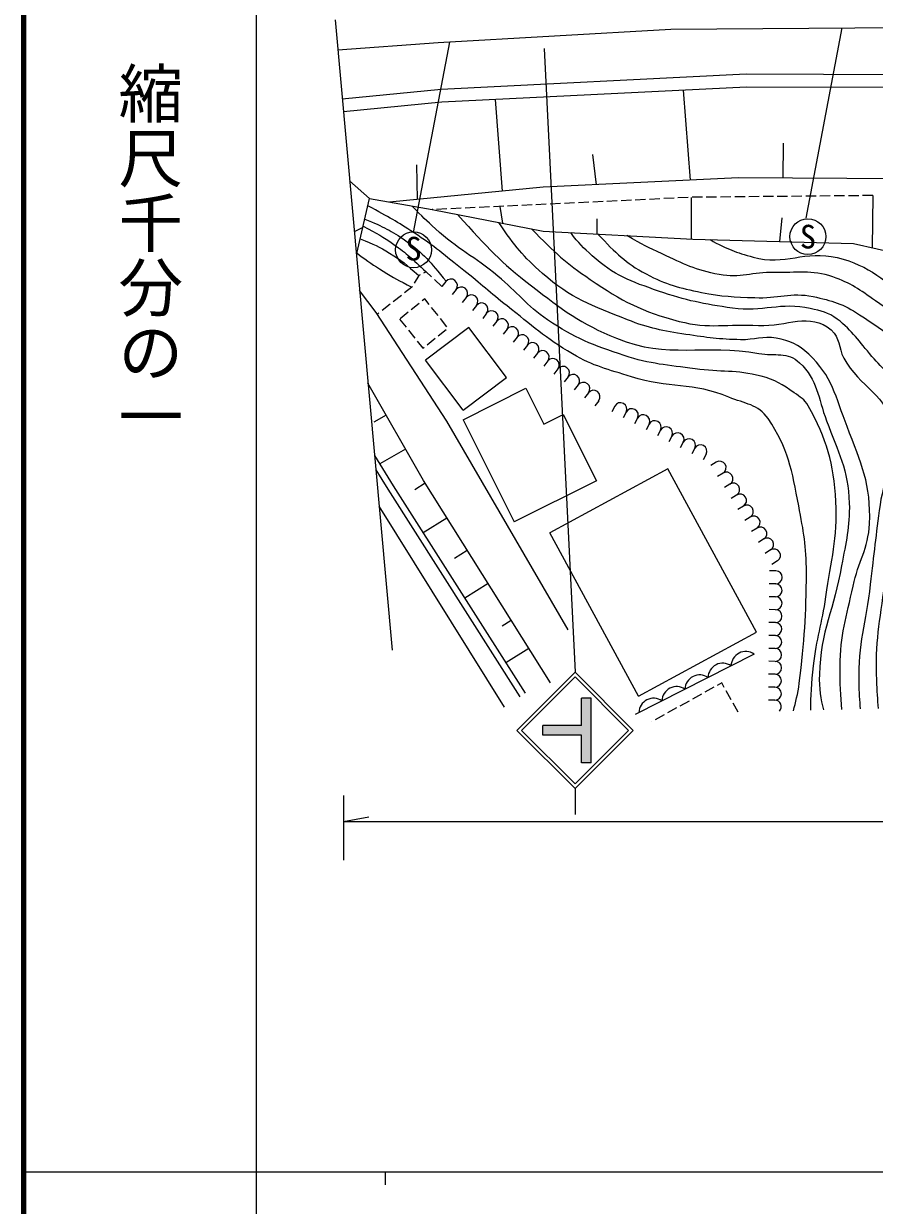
# Model space of a CAD drawing. Units: millimetres, scale not verified. Extents: x 40000 to 680000, y 20000 to 380000.
# Drawn here: x 40000 to 105862, y 202409 to 293907 of the extents above; entities that cross this region are included whole.
import ezdxf
from ezdxf.enums import TextEntityAlignment as Align

# ---------------------------------------------------------------- set-up
doc = ezdxf.new("R2010")
doc.units = ezdxf.units.MM
doc.header["$LTSCALE"] = 1000
for name, color, linetype, lineweight in [('M-BGD', 7, 'Continuous', 25), ('M-STR-HTXT', 7, 'Continuous', 13), ('M-STR-STRC', 7, 'Continuous', 25), ('M-TTL', 2, 'Continuous', 140), ('M-TTL-BAND', 7, 'Continuous', 25)]:
    doc.layers.add(name, color=color, linetype=linetype, lineweight=lineweight)
doc.styles.add('@ＭＳ ゴシック', font='')
doc.styles.add('ＭＳ ゴシック', font='')
doc.styles.get('@ＭＳ ゴシック').set_extended_font_data('@MS Gothic')
doc.styles.get('ＭＳ ゴシック').set_extended_font_data('MS Gothic')

msp = doc.modelspace()

# ---------------------------------------------------------------- hatches: boundary and pattern name
at = {"layer": 'M-STR-STRC'}
msp.add_hatch(color=256, dxfattribs=at).paths.add_polyline_path([(80187, 239558), (83187, 239558), (83187, 241683), (83937, 241683), (83937, 236683), (83187, 236683), (83187, 238808), (80187, 238808)])

# ---------------------------------------------------------------- linework, layer by layer
at = {"layer": 'M-BGD'}
for p, q in [((64108, 294199), (68526, 245396)), ((72087, 292434), (90114, 293475)), ((90114, 293475), (108671, 293619)), ((100575, 278845), (103380, 293580)), ((64318, 291877), (72087, 292434)), ((70190, 277739), (72995, 292474)), ((80310, 291988), (82688, 243683)), ((95943, 289993), (72314, 288820)), ((115464, 289930), (95943, 289993)), ((72314, 288820), (64663, 288069)), ((95966, 288993), (72388, 287823)), ((91625, 281779), (91090, 288751)), ((115442, 288930), (95966, 288993)), ((72388, 287823), (64753, 287073)), ((77085, 280938), (76536, 288029)), ((98808, 281935), (98823, 284647)), ((84346, 281435), (84065, 283778)), ((70494, 280303), (70444, 282963)), ((95341, 281955), (80234, 281241)), ((112745, 281853), (95341, 281955)), ((66766, 280368), (65236, 281740)), ((80234, 281241), (68317, 280093)), ((65808, 276106), (66766, 280368)), ((66766, 280368), (71632, 279506)), ((82660, 280028), (81861, 279991)), ((83759, 280081), (82960, 280043)), ((84858, 280133), (84059, 280095)), ((85956, 280185), (85157, 280147)), ((87055, 280237), (86256, 280199)), ((88154, 280289), (87355, 280251)), ((89253, 280341), (88454, 280303)), ((90352, 280393), (89552, 280355)), ((91450, 280445), (90651, 280407)), ((91702, 277223), (91710, 280457)), ((92550, 280467), (91750, 280459)), ((93650, 280477), (92850, 280470)), ((94750, 280488), (93950, 280480)), ((95850, 280499), (95050, 280491)), ((96950, 280510), (96150, 280502)), ((98050, 280521), (97250, 280513)), ((99150, 280532), (98350, 280524)), ((100250, 280542), (99450, 280535)), ((101350, 280553), (100550, 280545)), ((102449, 280564), (101650, 280556)), ((103549, 280575), (102749, 280567)), ((104649, 280586), (103849, 280578)), ((105749, 280597), (104949, 280589)), ((105708, 276554), (105759, 280597)), ((71673, 279508), (71632, 279506)), ((71632, 279506), (80210, 277846)), ((72771, 279560), (71972, 279522)), ((73870, 279612), (73071, 279574)), ((74969, 279664), (74170, 279626)), ((76068, 279716), (75268, 279678)), ((77166, 279768), (76367, 279730)), ((77090, 278450), (76901, 279755)), ((78265, 279820), (77466, 279782)), ((79364, 279872), (78565, 279834)), ((80463, 279924), (79664, 279886)), ((81561, 279976), (80762, 279939)), ((84415, 277618), (84406, 278793)), ((98543, 277040), (98721, 278877)), ((66263, 278131), (65593, 277796)), ((80210, 277846), (91813, 277217)), ((91813, 277217), (104236, 276890)), ((104236, 276890), (113190, 274849)), ((65750, 276055), (65808, 276106)), ((71154, 274692), (70959, 274595)), ((71580, 274296), (71154, 274692)), ((70585, 274409), (70243, 273819)), ((70690, 274462), (70585, 274409)), ((72386, 273546), (71800, 274091)), ((72693, 273941), (72386, 273546)), ((67303, 271541), (66004, 273254)), ((69243, 272867), (68612, 272375)), ((70062, 273506), (69480, 273052)), ((70093, 273559), (70062, 273506)), ((73482, 273325), (73174, 272931)), ((74270, 272710), (73962, 272316)), ((68376, 272191), (67745, 271699)), ((70628, 272247), (70004, 271747)), ((71057, 272591), (70862, 272435)), ((71401, 272161), (71057, 272591)), ((72089, 271302), (71589, 271927)), ((75058, 272095), (74751, 271701)), ((72772, 263123), (67303, 271541)), ((67509, 271514), (67384, 271416)), ((69104, 271027), (69604, 270402)), ((69769, 271560), (69145, 271060)), ((72776, 270444), (72276, 271068)), ((75847, 271480), (75539, 271086)), ((76635, 270864), (76327, 270470)), ((69791, 270168), (70291, 269544)), ((74469, 270380), (71104, 267844)), ((72091, 269737), (72716, 270237)), ((77382, 266514), (74469, 270380)), ((77423, 270249), (77116, 269855)), ((70479, 269309), (70900, 268783)), ((71233, 269050), (71857, 269550)), ((78212, 269634), (77904, 269240)), ((79000, 269019), (78692, 268625)), ((70900, 268783), (70998, 268862)), ((79788, 268404), (79481, 268009)), ((74016, 263979), (71104, 267844)), ((80577, 267788), (80269, 267394)), ((74016, 263979), (77382, 266514)), ((81365, 267173), (81058, 266779)), ((82153, 266558), (81846, 266164)), ((70953, 258526), (66655, 266066)), ((74018, 263232), (78889, 265677)), ((78889, 265677), (80284, 262898)), ((82942, 265943), (82634, 265549)), ((83730, 265328), (83423, 264933)), ((84519, 264712), (84211, 264318)), ((68063, 263595), (67101, 263046)), ((80284, 262898), (81772, 263645)), ((81772, 263645), (84347, 258513)), ((85762, 264293), (85529, 263851)), ((86647, 263828), (86414, 263385)), ((82157, 246960), (72772, 263123)), ((74018, 263232), (77988, 255321)), ((87532, 263362), (87299, 262919)), ((88417, 262896), (88184, 262454)), ((89302, 262430), (89069, 261988)), ((90187, 261965), (89954, 261522)), ((69564, 260963), (67564, 259823)), ((91072, 261499), (90839, 261057)), ((91957, 261033), (91724, 260591)), ((67161, 260475), (68616, 258121)), ((92842, 260568), (92609, 260125)), ((93622, 259955), (93197, 259692)), ((67261, 259361), (68193, 257855)), ((89863, 259442), (80732, 254479)), ((96737, 246795), (89863, 259442)), ((94148, 259105), (93723, 258842)), ((68616, 258121), (78840, 242055)), ((71085, 258316), (70298, 257823)), ((80777, 242868), (70953, 258526)), ((84347, 258513), (77988, 255321)), ((94675, 258255), (94250, 257992)), ((68193, 257855), (78418, 241787)), ((95201, 257405), (94776, 257141)), ((77230, 240982), (67516, 256553)), ((95728, 256555), (95303, 256291)), ((72771, 255629), (70935, 254477)), ((96254, 255704), (95829, 255441)), ((87606, 241833), (80732, 254479)), ((96781, 254854), (96356, 254591)), ((97308, 254004), (96882, 253741)), ((74342, 253124), (73357, 252505)), ((97834, 253154), (97409, 252891)), ((98361, 252304), (97936, 252041)), ((98234, 251531), (97734, 251534)), ((75958, 250549), (74155, 249418)), ((98227, 250531), (97727, 250534)), ((98219, 249531), (97719, 249535)), ((98212, 248531), (97712, 248535)), ((77747, 247697), (77042, 247254)), ((98204, 247531), (97704, 247535)), ((87606, 241833), (96737, 246795)), ((98197, 246531), (97697, 246535)), ((79103, 245535), (77333, 244424)), ((98189, 245531), (97689, 245535)), ((96553, 245089), (87337, 240411)), ((98181, 244531), (97682, 244535)), ((98174, 243531), (97674, 243535)), ((93439, 242523), (92739, 242135)), ((94054, 242863), (93702, 242668)), ((94247, 242516), (94054, 242863)), ((98166, 242531), (97666, 242535)), ((92477, 241990), (91777, 241602)), ((94780, 241554), (94392, 242254)), ((90552, 240924), (89852, 240537)), ((91515, 241457), (90815, 241070)), ((95312, 240591), (94925, 241291)), ((98159, 241531), (97659, 241535)), ((88628, 239859), (88624, 239857)), ((89590, 240391), (88890, 240004))]:
    msp.add_line(p, q, dxfattribs=at)
for centre in [(100720, 277414), (70190, 276400)]:
    msp.add_circle(centre, 1392, dxfattribs=at)
for centre, radius, start, end in [((73087, 273633), 500, 322.03228, 142.03228), ((73876, 273018), 500, 322.03228, 142.03228), ((74664, 272403), 500, 322.03228, 142.03228), ((75452, 271787), 500, 322.03228, 142.03228), ((76241, 271172), 500, 322.03228, 142.03228), ((77029, 270557), 500, 322.03228, 142.03228), ((77818, 269942), 500, 322.03228, 142.03228), ((78606, 269326), 500, 322.03228, 142.03228), ((79394, 268711), 500, 322.03228, 142.03228), ((80183, 268096), 500, 322.03228, 142.03228), ((80971, 267481), 500, 322.03228, 142.03228), ((81759, 266866), 500, 322.03228, 142.03228), ((82548, 266250), 500, 322.03228, 142.03228), ((83336, 265635), 500, 322.03228, 142.03228), ((84124, 265020), 500, 322.03228, 142.03228), ((86205, 264060), 500, 332.24431, 152.24431), ((87090, 263595), 500, 332.24431, 152.24431), ((87974, 263129), 500, 332.24431, 152.24431), ((88859, 262663), 500, 332.24431, 152.24431), ((89744, 262198), 500, 332.24431, 152.24431), ((90629, 261732), 500, 332.24431, 152.24431), ((91514, 261266), 500, 332.24431, 152.24431), ((92399, 260800), 500, 332.24431, 152.24431), ((93885, 259530), 500, 301.77361, 121.77361), ((94411, 258680), 500, 301.77361, 121.77361), ((94938, 257830), 500, 301.77361, 121.77361), ((95465, 256980), 500, 301.77361, 121.77361), ((95991, 256129), 500, 301.77361, 121.77361), ((96518, 255279), 500, 301.77361, 121.77361), ((97044, 254429), 500, 301.77361, 121.77361), ((97571, 253579), 500, 301.77361, 121.77361), ((98097, 252729), 500, 301.77361, 121.77361), ((98230, 251031), 500, 269.56954, 89.56954), ((98223, 250031), 500, 269.56954, 89.56954), ((98215, 249031), 500, 269.56954, 89.56954), ((98208, 248031), 500, 269.56954, 89.56954), ((98200, 247031), 500, 269.56954, 89.56954), ((98193, 246031), 500, 269.56954, 89.56954), ((95902, 244161), 1133, 54.98311, 178.83814), ((98185, 245031), 500, 269.56954, 89.56954), ((94119, 243256), 1133, 54.98311, 178.83814), ((98178, 244031), 500, 269.56954, 89.56954), ((92335, 242351), 1133, 54.98311, 178.83814), ((98170, 243031), 500, 269.56954, 89.56954), ((90552, 241445), 1133, 54.98311, 178.83814), ((98163, 242031), 500, 269.56954, 89.56954), ((88769, 240540), 1133, 54.98311, 178.83814), ((98155, 241031), 500, 315.12843, 89.56954)]:
    msp.add_arc(centre, radius, start, end, dxfattribs=at)
for points, knots in [([(99607, 240708), (99743, 241369), (99945, 241989), (100049, 242836), (100456, 246172), (100595, 248062), (100598, 251423), (100600, 253444), (100387, 254579), (100005, 256563), (99475, 259312), (99211, 261013), (97635, 263327), (96874, 264446), (95842, 264462), (94595, 264986), (91820, 266152), (89917, 265641), (87052, 266561), (85232, 267146), (84137, 267365), (82491, 268335), (80378, 269581), (79358, 270536), (77426, 272047), (76094, 273088), (75407, 273745), (74083, 274796), (72605, 275968), (71808, 276674), (70229, 277707), (68871, 278596), (68362, 278881), (66638, 279798)], [0, 0, 0, 0, 1, 1, 1, 2, 2, 2, 3, 3, 3, 4, 4, 4, 5, 5, 5, 6, 6, 6, 7, 7, 7, 8, 8, 8, 9, 9, 9, 10, 10, 10, 11, 11, 11, 11]), ([(100947, 240744), (100929, 241816), (101007, 242841), (101151, 244194), (101374, 246301), (101813, 247435), (102112, 249532), (102520, 252397), (103026, 254011), (102875, 256901), (102718, 259915), (102194, 261682), (100738, 264326), (100460, 264830), (100121, 264988), (99654, 265324), (98747, 265976), (98182, 266331), (97100, 266611), (95154, 267115), (93974, 266897), (91983, 267178), (89823, 267483), (88566, 267528), (86494, 268209), (84065, 269007), (82683, 269549), (80564, 270980), (78903, 272102), (78250, 273084), (76710, 274367), (74893, 275881), (73622, 276419), (71882, 278021), (71158, 278687), (70891, 278922), (70080, 279781)], [0, 0, 0, 0, 1, 1, 1, 2, 2, 2, 3, 3, 3, 4, 4, 4, 5, 5, 5, 6, 6, 6, 7, 7, 7, 8, 8, 8, 9, 9, 9, 10, 10, 10, 11, 11, 11, 12, 12, 12, 12]), ([(73586, 279128), (76029, 276430), (76858, 275502), (79321, 273602), (81713, 271758), (83105, 270683), (85902, 269543), (89912, 267909), (92665, 269144), (96926, 268375), (98166, 268151), (99153, 268520), (100071, 267656), (101486, 266325), (101487, 264965), (102161, 263143), (103055, 260727), (103848, 259361), (103920, 256785), (103973, 254877), (103653, 253815), (103330, 251934), (102761, 248624), (101693, 246867), (101603, 243509), (101574, 242431), (101710, 241594), (101920, 240771)], [0, 0, 0, 0, 1, 1, 1, 2, 2, 2, 3, 3, 3, 4, 4, 4, 5, 5, 5, 6, 6, 6, 7, 7, 7, 8, 8, 8, 9, 9, 9, 9]), ([(66287, 278238), (67421, 277636), (67775, 277434), (68660, 276814), (69707, 276080), (70051, 275735), (71154, 274692)], [0, 0, 0, 0, 1, 1, 1, 2, 2, 2, 2]), ([(66409, 278779), (67889, 278161), (68431, 277898), (69580, 277092), (70995, 276098), (71449, 275484), (72711, 273962)], [0, 0, 0, 0, 1, 1, 1, 2, 2, 2, 2]), ([(103354, 240810), (103240, 241810), (103196, 242873), (103205, 244125), (103221, 246591), (103697, 247945), (104212, 250357), (104619, 252264), (105392, 253236), (105487, 255184), (105632, 258195), (104830, 259889), (103751, 262703), (102862, 265020), (102595, 266628), (100778, 268318), (99980, 269061), (99343, 269343), (98271, 269547), (97211, 269749), (96589, 269402), (95510, 269430), (93848, 269473), (92917, 269593), (91274, 269847), (89473, 270124), (88440, 270303), (86748, 270982), (84033, 272073), (82349, 272614), (80168, 274566), (78655, 275920), (78061, 276622), (76782, 278509)], [0, 0, 0, 0, 1, 1, 1, 2, 2, 2, 3, 3, 3, 4, 4, 4, 5, 5, 5, 6, 6, 6, 7, 7, 7, 8, 8, 8, 9, 9, 9, 10, 10, 10, 11, 11, 11, 11]), ([(66064, 277242), (67135, 276804), (67491, 276649), (68335, 276139), (69284, 275565), (69607, 275267), (70585, 274409)], [0, 0, 0, 0, 1, 1, 1, 2, 2, 2, 2]), ([(79306, 278021), (81202, 276090), (81931, 275430), (83870, 274103), (86322, 272423), (87875, 271603), (90752, 270856), (93080, 270251), (94500, 270678), (96902, 270545), (99097, 270423), (100853, 271622), (102518, 270187), (103222, 269580), (103054, 268836), (103494, 268017), (104720, 265737), (106940, 265143), (107278, 262576), (107584, 260254), (106637, 258977), (106305, 256658), (105961, 254249), (105837, 252890), (105546, 250473), (105191, 247519), (104586, 245882), (104655, 242907), (104673, 242141), (104707, 241473), (104768, 240848)], [0, 0, 0, 0, 1, 1, 1, 2, 2, 2, 3, 3, 3, 4, 4, 4, 5, 5, 5, 6, 6, 6, 7, 7, 7, 8, 8, 8, 9, 9, 9, 10, 10, 10, 10]), ([(106180, 240886), (106126, 241559), (106086, 242276), (106048, 243070), (105908, 245982), (106303, 247615), (106660, 250508), (106834, 251915), (106913, 252709), (107216, 254094), (107847, 256979), (108985, 258476), (109054, 261428), (109092, 263040), (108747, 264000), (107962, 265408), (107283, 266625), (106591, 267096), (105675, 268146), (104661, 269308), (104207, 270096), (102982, 271034), (102290, 271564), (101755, 271657), (100905, 271846), (98608, 272356), (97212, 271550), (94882, 271878), (92611, 272199), (91331, 272456), (89161, 273199), (87009, 273937), (85696, 274398), (84020, 275936), (83315, 276583), (83003, 276864), (82352, 277730)], [0, 0, 0, 0, 1, 1, 1, 2, 2, 2, 3, 3, 3, 4, 4, 4, 5, 5, 5, 6, 6, 6, 7, 7, 7, 8, 8, 8, 9, 9, 9, 10, 10, 10, 11, 11, 11, 12, 12, 12, 12]), ([(84447, 277617), (85922, 276081), (86525, 275422), (88198, 274522), (89750, 273686), (90756, 273463), (92480, 273096), (94066, 272758), (94991, 272763), (96611, 272691), (98368, 272614), (99393, 273140), (101113, 272774), (102588, 272460), (103453, 272203), (104711, 271371), (106824, 269973), (108147, 269173), (109574, 267079), (110344, 265951), (110961, 265303), (111130, 263947), (111422, 261603), (110685, 260283), (110204, 257971), (109613, 255130), (108807, 253653), (108227, 250810), (107701, 248237), (107389, 246765), (107382, 244138), (107379, 242887), (107385, 241898), (107462, 240921)], [0, 0, 0, 0, 1, 1, 1, 2, 2, 2, 3, 3, 3, 4, 4, 4, 5, 5, 5, 6, 6, 6, 7, 7, 7, 8, 8, 8, 9, 9, 9, 10, 10, 10, 11, 11, 11, 11]), ([(108839, 240959), (108831, 243065), (109095, 244657), (109191, 247109), (109260, 248877), (108896, 249932), (109375, 251635), (110046, 254021), (111210, 255067), (111973, 257426), (112567, 259263), (112856, 260385), (112725, 262311), (112549, 264901), (111974, 266444), (110479, 268565), (109134, 270472), (107850, 271109), (105941, 272451), (104737, 273296), (104049, 273822), (102656, 274295), (100964, 274869), (99882, 274598), (98096, 274641), (96436, 274681), (95481, 274176), (93849, 274477), (92043, 274811), (91093, 275304), (89427, 276077), (88341, 276581), (87951, 276777), (86709, 277494)], [0, 0, 0, 0, 1, 1, 1, 2, 2, 2, 3, 3, 3, 4, 4, 4, 5, 5, 5, 6, 6, 6, 7, 7, 7, 8, 8, 8, 9, 9, 9, 10, 10, 10, 11, 11, 11, 11]), ([(93145, 277182), (94520, 276420), (95127, 276203), (96482, 275824), (98927, 275142), (100517, 276405), (102980, 275792), (105528, 275157), (106710, 273984), (108725, 272301), (110514, 270807), (111985, 270151), (112846, 267986), (114224, 264521), (114459, 262201), (113963, 258506), (113681, 256405), (112879, 255382), (112160, 253388), (111506, 251576), (110824, 250655), (110432, 248769), (110113, 247234), (110315, 246319), (110410, 244754), (110499, 243289), (110625, 242144), (110818, 241012)], [0, 0, 0, 0, 1, 1, 1, 2, 2, 2, 3, 3, 3, 4, 4, 4, 5, 5, 5, 6, 6, 6, 7, 7, 7, 8, 8, 8, 9, 9, 9, 9]), ([(65813, 276126), (66746, 275438), (67019, 275238), (67834, 274733), (68678, 274210), (68991, 274052), (70062, 273506)], [0, 0, 0, 0, 1, 1, 1, 2, 2, 2, 2])]:
    msp.add_open_spline(points, degree=3, knots=knots, dxfattribs=at)
at = {"layer": 'M-STR-HTXT'}
for p, q in [((64753, 234134), (64753, 229134)), ((64753, 232134), (66723, 232481)), ((64753, 232134), (263214, 232134))]:
    msp.add_line(p, q, dxfattribs=at)
at = {"layer": 'M-STR-STRC'}
for p, q in [((78188, 239183), (82688, 243683)), ((87188, 239183), (82688, 243683)), ((78541, 239183), (82688, 243330)), ((86835, 239183), (82688, 243330)), ((83937, 241683), (83187, 241683)), ((83187, 239558), (83187, 241683)), ((83937, 236683), (83937, 241683)), ((78188, 239183), (82688, 234683)), ((78541, 239183), (82688, 235036)), ((80187, 238808), (80187, 239558)), ((83187, 239558), (80187, 239558)), ((82688, 235036), (86835, 239183)), ((82688, 234683), (87188, 239183)), ((83187, 238808), (80187, 238808)), ((83187, 236683), (83187, 238808)), ((83937, 236683), (83187, 236683)), ((82688, 234683), (82688, 232683))]:
    msp.add_line(p, q, dxfattribs=at)
at = {"layer": 'M-TTL'}
msp.add_line((40000, 380000), (40000, 20000), dxfattribs=at)
at = {"layer": 'M-TTL-BAND'}
for p, q in [((58000, 370000), (58000, 20000)), ((40000, 205000), (579000, 205000)), ((68000, 205000), (68000, 204000))]:
    msp.add_line(p, q, dxfattribs=at)

# ---------------------------------------------------------------- texts
at = {"layer": 'M-BGD', "style": 'ＭＳ ゴシック'}
msp.add_text('S', height=1833, dxfattribs=at).set_placement((100720, 277414), align=Align.MIDDLE_CENTER)
msp.add_text('S', height=1833, dxfattribs=at).set_placement((70190, 277400), align=Align.TOP_CENTER)
at = {"layer": 'M-TTL-BAND', "style": '@ＭＳ ゴシック'}
msp.add_text('縮尺千分の一', height=3666, rotation=270, dxfattribs=at).set_placement((49777, 261030), align=Align.MIDDLE_RIGHT)

doc.saveas('drawing.dxf')
